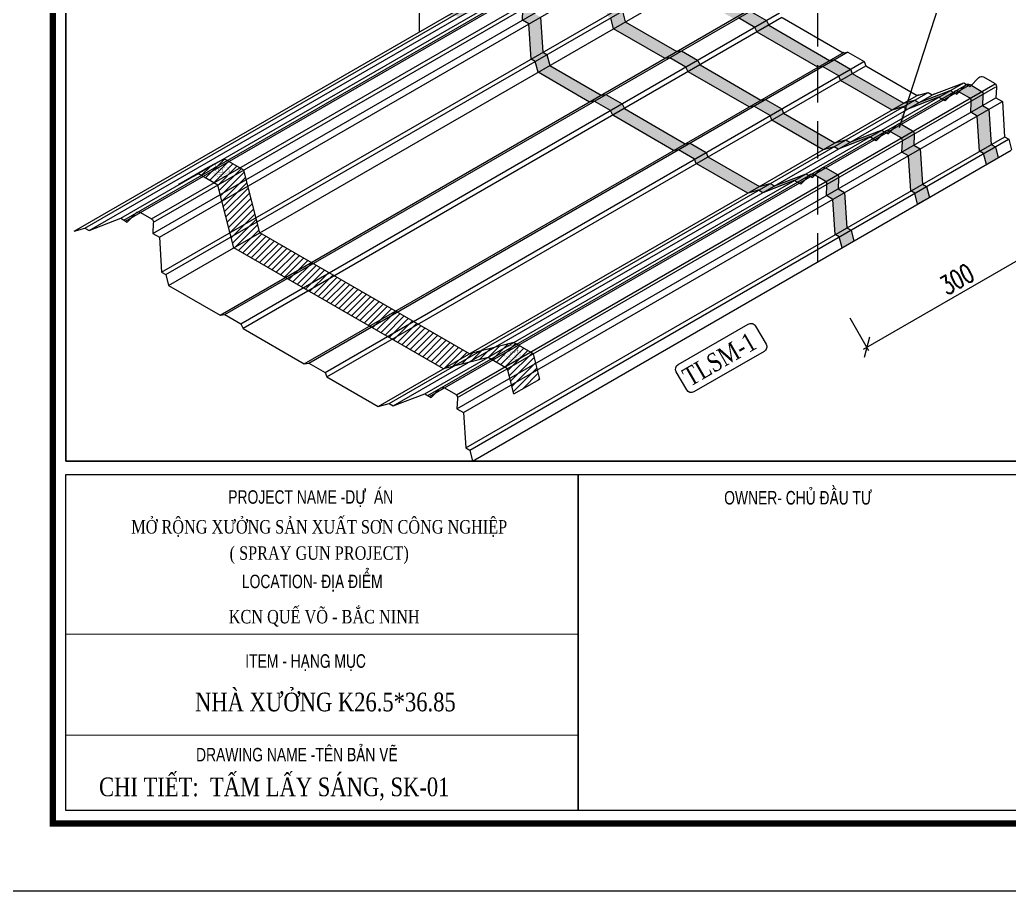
# Model space of a CAD drawing. Header units: inches. Extents: x 315041 to 662841, y -45540 to -35018.
# Drawn here: x 334961.6 to 335094.1, y -37110 to -36993.3 of the extents above; entities that cross this region are included whole.
import ezdxf
from ezdxf.enums import TextEntityAlignment as Align

# ---------------------------------------------------------------- set-up
doc = ezdxf.new("R2010")
doc.units = ezdxf.units.IN
doc.header["$MEASUREMENT"] = 0
doc.linetypes.add('HIDDEN', pattern=[0.375, 0.25, -0.125])
for name, color, linetype in [('1', 1, 'Continuous'), ('2', 2, 'Continuous'), ('3', 3, 'Continuous'), ('6', 6, 'Continuous'), ('7', 7, 'Continuous'), ('BAO KHUNG', 31, 'Continuous'), ('Co ban', 2, 'Continuous'), ('gsgsdfg', 31, 'Continuous'), ('MISCEL', 7, 'Continuous')]:
    doc.layers.add(name, color=color, linetype=linetype)
doc.layers.add('Cover text', color=7, linetype='Continuous', true_color=0x52370f)
doc.layers.add('S-Hatch', color=8, linetype='Continuous', lineweight=9)
doc.styles.add('DIM', font='SIMPLEX.shx', dxfattribs={"width": 0.7, "bigfont": 'EXTFONT.shx'})
doc.styles.add('ST1', font='times.ttf', dxfattribs={"width": 0.7})
doc.styles.add('ST3', font='times.ttf', dxfattribs={"width": 0.8})
doc.styles.get("Standard").update_dxf_attribs({"font": 'VHARIALN.TTF'})
doc.styles.add('vntimeh', font='vntimeh.shx', dxfattribs={"width": 0.75, "bigfont": 'vnd.shx'})
doc.dimstyles.new('1', dxfattribs={"dimscale": 2, "dimtxt": 5, "dimasz": 1.8, "dimexe": 1, "dimexo": 0, "dimgap": 1, "dimtad": 1, "dimdec": 0, "dimzin": 0, "dimdsep": 46, "dimtxsty": 'ST1', "dimblk": 'OBLIQUE', "dimcen": 1, "dimdle": 1, "dimclrd": 8, "dimclre": 8, "dimclrt": 3, "dimadec": 0, "dimazin": 0, "dimtfac": 1, "dimtdec": 0, "dimtix": 1, "dimtofl": 0, "dimtmove": 1, "dimatfit": 3, "dimfxl": 0.18, "dimtolj": 1, "dimtzin": 0, "dimlwd": -1, "dimlwe": -1, "dimarcsym": 1})
doc.dimstyles.new('T3', dxfattribs={"dimtxt": 2.5, "dimasz": 2, "dimexe": 0.5, "dimexo": 3, "dimtad": 1, "dimdec": 0, "dimlfac": 3, "dimzin": 0, "dimdsep": 46, "dimtxsty": 'DIM', "dimblk": 'OBLIQUE', "dimcen": 1, "dimdle": 0.5, "dimclrd": 8, "dimclre": 8, "dimclrt": 3, "dimadec": 0, "dimazin": 0, "dimtfac": 1, "dimtdec": 0, "dimtix": 1, "dimtmove": 0, "dimatfit": 3, "dimfxl": 1, "dimtolj": 1, "dimtzin": 0, "dimlwd": -1, "dimlwe": -1, "dimarcsym": 0})

# ---------------------------------------------------------------- blocks, each defined once
blk = doc.blocks.new('A$C75D82031')
at = {"layer": '2', "color": 157, "linetype": 'Continuous'}
blk.add_lwpolyline([(2.397049684077501e-05, 420.0000217014349), (594.0000239704968, 420.0000217014349), (594.0000239704968, 2.170143488910981e-05), (2.397049684077501e-05, 2.170143488910981e-05)], close=True, dxfattribs=at)
at = {"layer": '7', "color": 147, "linetype": 'Continuous'}
blk.add_lwpolyline([(12.33105929975864, 57.61009364294659), (581.6689886418171, 57.61009364294659), (581.6689886419335, 409.1899497598533), (12.33105929975864, 409.1899497598533)], close=True, dxfattribs=at)
at = {"layer": 'BAO KHUNG', "color": 167, "linetype": 'Continuous', "const_width": 0.8714327272984846}
blk.add_lwpolyline([(10.58819384488743, 9.067228188378067), (583.4118540961063, 9.067228188378067), (583.4118540961063, 410.9328152144917), (10.58819384488743, 410.9328152144917)], close=True, dxfattribs=at)
at = {"layer": 'BAO KHUNG', "color": 7}
for points in [[(12.33105929975864, 55.81009364301644), (80.92046718520578, 55.81009364301644), (80.92046718520578, 10.81009364301644), (12.33105929975864, 10.81009364301644)], [(80.92046718520578, 55.81009364301644), (144.9512096163817, 55.81009364301644), (144.9512096163817, 10.81009364301644), (80.92046718520578, 10.81009364301644)]]:
    blk.add_lwpolyline(points, close=True, dxfattribs=at)
at = {"layer": 'S-Hatch'}
for p, q in [((12.33105929975864, 34.42677415568687), (80.92046718520578, 34.42677415568687)), ((80.92046718520578, 20.88064472760379), (12.33105929975864, 20.88064472760379))]:
    blk.add_line(p, q, dxfattribs=at)
at = {"layer": 'BAO KHUNG', "color": 7, "linetype": 'Continuous', "width": 0.9}
for s, p in [(' OWNER- CHñ §ÇU T¦', (99.94340183067834, 51.79209119615916)), ('ITEM - H¹NG MôC', (36.34702638571616, 29.92857328952596)), ('DRAWING NAME -T£N B¶N VÏ', (29.76028493675403, 17.39152338436179))]:
    blk.add_text(s, height=1.8, dxfattribs=at).set_placement(p)
for s, p in [('PROJECT NAME -Dù  ÁN ', (45.37244478531647, 51.89287941773728)), ('LOCATION- §ÞA §IÓM', (45.31909186625853, 40.58648577855274))]:
    blk.add_text(s, height=1.8, dxfattribs=at).set_placement(p, align=Align.CENTER)
at = {"layer": 'Cover text', "linetype": 'Continuous', "style": 'ST3', "width": 0.8}
for s, p in [('MỞ RỘNG XƯỞNG SẢN XUẤT SƠN CÔNG NGHIỆP', (46.24639681843109, 47.89803770128856)), ('( SPRAY GUN PROJECT)', (46.24639681843109, 44.38658174489683)), (' KCN QUẾ VÕ - BẮC NINH', (46.642321374733, 35.86741721477665))]:
    blk.add_text(s, height=1.8, dxfattribs=at).set_placement(p, align=Align.CENTER)
blk = doc.blocks.new('A$C757978EA')
at = {"layer": 'MISCEL', "const_width": 1.316249858124445}
blk.add_lwpolyline([(-33.74645741120912, 36.40483873752964), (-33.74645741120912, 52.03231561897701), (-15.3755455808714, 62.63876650373277), (15.37554562021978, 62.63876650373277), (33.74645741120912, 52.03231561897701), (33.74645741120912, 36.40483873752964), (33.74645741120912, 32.87100373924477, 0.3164218164368739), (13.53379198699258, 19.34672604624211, 0.4001064760960334), (-13.53379198675975, 19.34672604624211, 0.3164218164368736), (-33.74645741120912, 32.87100373924477)], format="xyb", close=True, dxfattribs=at)
at = {"layer": 'MISCEL', "const_width": 1.124999878738842}
for points in [[(-33.74645741120912, 35.83761406767735, 0.01776017589640305), (-37.92896684352309, 33.86149680858216, 0.1049141994230987), (-50.31704302877188, 23.72095521305164, 0.1705681286222444), (-53.63965928531252, 14.26447054271557, 0.1705681286222241)], [(-53.63965928531252, 14.26447054271557, 0.1705681286222241), (-50.31704302877188, 4.807985872372228, 0.1049141994230945), (-37.92896684352309, -5.332555721935933, 0.06661475137114262), (-21.66115916147828, -11.15795756155421, 0.05275740134034979), (1.955777406692505e-08, -13.44990978487476, 0.05275740134034643), (21.66115912259556, -11.15795756155421, 0.06661475137114561), (37.92896680440754, -5.332555721935933, 0.1049141994230934), (50.31704298965633, 4.807985872372228, 0.1705681286222321), (53.63965928531252, 14.26447054271557, 0.1705681286222321), (50.31704298965633, 23.72095521305164, 0.1049141994230932), (37.92896680440754, 33.86149680858216, 0.01776017589640784), (33.74645741120912, 35.83761406767735, 0.05275740134034643)], [(-53.63965928531252, 1.805777492198104, 0.1705681286222241), (-50.31704302877188, -7.65070717814524, 0.1049141994230945), (-37.92896684352309, -17.79124877368304, 0.06661475137114262), (-21.66115916147828, -23.61665060961968, 0.05275740134034979), (1.955777406692505e-08, -25.90860283539223, 0.05275740134034643), (21.66115912259556, -23.61665060961968, 0.06661475137114561), (37.92896680440754, -17.79124877368304, 0.1049141994230934), (50.31704298965633, -7.65070717814524, 0.1705681286222316), (53.63965928531252, 1.805777492198104, 0.1705681286222321)]]:
    blk.add_lwpolyline(points, format="xyb", dxfattribs=at)
at = {"layer": 'MISCEL'}
for points, const_width in [([(-53.63965928531252, 14.26447054271557), (-53.63965928531252, 1.805777492198104)], 1.124999878738842), ([(33.74645741120912, 32.87100373924477), (33.74645741120912, 27.29726471300091), (33.74645741120912, 11.66978782788647), (13.53379198699258, 0), (-13.53379198675975, 0), (-33.74645741120912, 11.66978782788647), (-33.74645741120912, 27.29726471300091), (-33.74645741120912, 32.87100373924477)], 1.316249858124445), ([(-13.53379198675975, 19.34672604624211), (-13.53379198675975, 0.1287742318600067)], 1.316249858124445), ([(13.53379198699258, 19.34672604624211), (13.53379198699258, 0)], 1.316249858124445), ([(53.63965928531252, 14.26447054271557), (53.63965928531252, 1.805777492198104)], 1.124999878738842)]:
    blk.add_lwpolyline(points, dxfattribs=dict(at, const_width=const_width))
blk.add_lwpolyline([(-21.86211025458761, 29.54340769979899), (-23.53248596540652, 30.5077995898755)], dxfattribs=at)
blk = doc.blocks.new('_Oblique')
at = {"color": 0, "linetype": 'ByBlock', "lineweight": -2}
blk.add_line((-0.5, -0.5), (0.5, 0.5), dxfattribs=at)
blk = doc.blocks.new('*D542')
at = {"color": 8, "transparency": 16777216}
for p, q in [((329795.7514933104, -37683.55480873684), (329798.2792972933, -37687.93309366691)), ((329771.615522478, -37702.75008096494), (329798.4623099953, -37687.25008096502)), ((329769.770731197, -37698.55480873675), (329772.2985351799, -37702.93309366683))]:
    blk.add_line(p, q, dxfattribs=at)
at = {"layer": 'Defpoints', "color": 0, "transparency": 16777216}
for p in [(329794.2514933104, -37680.95673252549), (329798.0292972933, -37687.50008096502), (329768.270731197, -37695.9567325254)]:
    blk.add_point(p, dxfattribs=at)
at = {"color": 8, "transparency": 16777216, "xscale": 2, "yscale": 2, "zscale": 2}
for p, rotation in [((329798.0292972933, -37687.50008096502), 29.99999999991801), ((329772.0485351799, -37702.50008096494), 209.999999999918)]:
    blk.add_blockref('_Oblique', p, dxfattribs=dict(at, rotation=rotation))
at = {"color": 3, "transparency": 16777216, "insert": (329784.1014162366, -37693.37628333291), "char_height": 2.5, "attachment_point": 5, "rotation": 29.99999999991801, "style": 'DIM'}
blk.add_mtext('\\A1;300', dxfattribs=at)
blk = doc.blocks.new('A$C6E175783')
at = {"layer": '2', "linetype": 'ByBlock', "ltscale": 0.5, "true_color": 0x47b0b8}
h = blk.add_hatch(color=143, dxfattribs=at)
edge = h.paths.add_edge_path()
edge.add_line((72.09570348140551, 71.40967526088207), (73.5427991814795, 71.81662892878376))
edge.add_line((73.5427991814795, 71.81662892878376), (74.09902772755595, 71.49549022799329))
edge.add_line((74.09902772755595, 71.49549022799329), (78.33156961615896, 73.12101874587097))
edge.add_line((78.33156961615896, 73.12101874587097), (79.19759501999943, 72.62101874587097))
edge.add_line((79.19759501999943, 72.62101874587097), (80.3592437041807, 73.82241938128573))
edge.add_arc((80.71869382313461, 73.47486274993443), 0.5000000000122446, 59.999999999281215, 135.9637565313801, ccw=False)
edge.add_line((80.96869382314617, 73.90787545183412), (82.45758513006149, 73.04826365503686))
edge.add_arc((82.20758513004183, 72.6152509531901), 0.499999999970461, -15.963756536652795, 59.999999995445194, ccw=False)
edge.add_line((82.68830306146992, 72.47773633442557), (82.63091723405523, 71.10324825040152))
edge.add_line((82.63091723405523, 71.10324825040152), (83.4969426378957, 70.60324825040152))
edge.add_line((83.4969426378957, 70.60324825040152), (83.80323129025055, 65.89276568878995))
edge.add_line((83.80323129025055, 65.89276568878995), (84.359459836327, 65.57162698799948))
edge.add_line((84.359459836327, 65.57162698799948), (84.73057547182543, 64.11492851605726))
edge.add_line((84.73057547182543, 64.11492851605726), (91.61847490741638, 60.13819792275171))
edge.add_line((91.61847490741638, 60.13819792275171), (92.25148760929005, 60.23460808424716))
edge.add_line((92.25148760929005, 60.23460808424716), (94.4165511187748, 58.98460808424716))
edge.add_line((94.4165511187748, 58.98460808424716), (94.73158968432108, 58.35897619148454))
edge.add_line((94.73158968432108, 58.35897619148454), (102.8799091104302, 53.63640585421672))
edge.add_line((102.8799091104302, 53.63640585421672), (103.5129218123038, 53.73281601574126))
edge.add_line((103.5129218123038, 53.73281601574126), (105.6779853217886, 52.48281601574126))
edge.add_line((105.6779853217886, 52.48281601574126), (105.910998023639, 51.88640585421672))
edge.add_line((105.910998023639, 51.88640585421672), (112.7988974592299, 47.90967526091117))
edge.add_line((112.7988974592299, 47.90967526091117), (114.2459931594203, 48.31662892881286))
edge.add_line((114.2459931594203, 48.31662892881286), (114.8022217053804, 47.99549022802239))
edge.add_line((114.8022217053804, 47.99549022802239), (119.0347635940998, 49.62101874590007))
edge.add_line((119.0347635940998, 49.62101874590007), (119.9007889978238, 49.12101874590007))
edge.add_line((119.9007889978238, 49.12101874590007), (121.0624376821215, 50.32241938131483))
edge.add_arc((121.4218878010754, 49.97486274996374), 0.500000000012081, 59.999999999266606, 135.9637565313948, ccw=False)
edge.add_line((121.671887801087, 50.40787545186322), (123.1607791078859, 49.54826365509507))
edge.add_arc((122.910779107906, 49.11525095315929), 0.5000000000276708, -15.963756527636292, 60.000000004491426, ccw=False)
edge.add_line((123.3914970394108, 48.97773633445468), (123.3341112119961, 47.60324825043062))
edge.add_line((123.3341112119961, 47.60324825043062), (124.2001366157201, 47.10324825043062))
edge.add_line((124.2001366157201, 47.10324825043062), (124.5064252681914, 42.39276568884816))
edge.add_line((124.5064252681914, 42.39276568884816), (125.0626538141514, 42.07162698802858))
edge.add_line((125.0626538141514, 42.07162698802858), (125.4337694496498, 40.61492851608637))
edge.add_line((125.4337694496498, 40.61492851608637), (123.8645159117295, 39.70891956355626))
edge.add_line((123.8645159117295, 39.70891956355626), (123.4934002763475, 41.16561803549848))
edge.add_line((123.4934002763475, 41.16561803549848), (122.9371717302711, 41.48675673631806))
edge.add_line((122.9371717302711, 41.48675673631806), (122.6308830777998, 46.19723929790052))
edge.add_line((122.6308830777998, 46.19723929790052), (121.7648576740758, 46.69723929790052))
edge.add_line((121.7648576740758, 46.69723929790052), (121.822243501374, 48.07172738192457))
edge.add_arc((121.3415255699275, 48.20924200070374), 0.4999999999922138, 344.0362434623158, 419.9999999944436)
edge.add_line((121.5915255699656, 48.64225470256497), (120.1026342631667, 49.50186649933312))
edge.add_arc((119.8526342631551, 49.06885379743364), 0.5000000000120777, 59.99999999926656, 135.9637565313948)
edge.add_line((119.4931841442012, 49.41641042878473), (118.3315354599035, 48.21500979336997))
edge.add_line((118.3315354599035, 48.21500979336997), (117.4655100561795, 48.71500979336997))
edge.add_line((117.4655100561795, 48.71500979336997), (113.2329681674601, 47.08948127549229))
edge.add_line((113.2329681674601, 47.08948127549229), (112.6767396215, 47.41061997628276))
edge.add_line((112.6767396215, 47.41061997628276), (111.2296439213096, 47.00366630838107))
edge.add_line((111.2296439213096, 47.00366630838107), (104.3417444857187, 50.98039690168662))
edge.add_line((104.3417444857187, 50.98039690168662), (104.1087317838683, 51.57680706321116))
edge.add_line((104.1087317838683, 51.57680706321116), (101.9436682743835, 52.82680706321116))
edge.add_line((101.9436682743835, 52.82680706321116), (101.3106555725099, 52.73039690168662))
edge.add_line((101.3106555725099, 52.73039690168662), (93.16233614640078, 57.45296723895444))
edge.add_line((93.16233614640078, 57.45296723895444), (92.8472975808545, 58.07859913171706))
edge.add_line((92.8472975808545, 58.07859913171706), (90.68223407136975, 59.32859913171706))
edge.add_line((90.68223407136975, 59.32859913171706), (90.04922136949608, 59.23218897022161))
edge.add_line((90.04922136949608, 59.23218897022161), (83.16132193390513, 63.20891956352716))
edge.add_line((83.16132193390513, 63.20891956352716), (82.7902062984067, 64.66561803546938))
edge.add_line((82.7902062984067, 64.66561803546938), (82.23397775233025, 64.98675673625985))
edge.add_line((82.23397775233025, 64.98675673625985), (81.9276890999754, 69.69723929787142))
edge.add_line((81.9276890999754, 69.69723929787142), (81.06166369613493, 70.19723929787142))
edge.add_line((81.06166369613493, 70.19723929787142), (81.11904952354962, 71.57172738189547))
edge.add_arc((80.63833159206332, 71.70924200058545), 0.5000000000059133, 344.0362434733951, 420.0000000054931)
edge.add_line((80.88833159202477, 72.14225470250676), (79.39944028522586, 73.00186649930401))
edge.add_arc((79.14944028521431, 72.56885379740433), 0.500000000012242, 59.99999999928119, 135.9637565313801)
edge.add_line((78.7899901662604, 72.91641042875563), (77.62834148207912, 71.71500979334087))
edge.add_line((77.62834148207912, 71.71500979334087), (76.76231607823865, 72.21500979334087))
edge.add_line((76.76231607823865, 72.21500979334087), (72.52977418963565, 70.58948127546319))
edge.add_line((72.52977418963565, 70.58948127546319), (71.97354564355919, 70.91061997625366))
edge.add_line((71.97354564355919, 70.91061997625366), (70.5264499434852, 70.50366630835197))
edge.add_line((70.5264499434852, 70.50366630835197), (72.09570348140551, 71.40967526088207))
at = {"layer": '2', "linetype": 'ByBlock', "ltscale": 0.5, "true_color": 0xf9061f}
h = blk.add_hatch(color=1, dxfattribs=at)
edge = h.paths.add_edge_path()
edge.add_line((62.89066203002585, 66.0951421010468), (64.33775773009984, 66.5020957689485))
edge.add_line((64.33775773009984, 66.5020957689485), (64.89398627617629, 66.18095706815802))
edge.add_line((64.89398627617629, 66.18095706815802), (69.1265281647793, 67.8064855860357))
edge.add_line((69.1265281647793, 67.8064855860357), (69.99255356861977, 67.3064855860357))
edge.add_line((69.99255356861977, 67.3064855860357), (71.15420225280104, 68.50788622145046))
edge.add_arc((71.51365237181317, 68.16032959002462), 0.500000000105911, 59.999999997776115, 135.9637565298751, ccw=False)
edge.add_line((71.76365237188293, 68.59334229199885), (73.25254367868183, 67.7337304952016))
edge.add_arc((73.00254367866218, 67.30071779335483), 0.499999999970461, -15.963756536652795, 59.999999995445194, ccw=False)
edge.add_line((73.48326161009027, 67.16320317459031), (73.42587578267558, 65.78871509056626))
edge.add_line((73.42587578267558, 65.78871509056626), (74.29190118651604, 65.28871509056626))
edge.add_line((74.29190118651604, 65.28871509056626), (74.5981898388709, 60.57823252895469))
edge.add_line((74.5981898388709, 60.57823252895469), (75.15441838494735, 60.25709382816422))
edge.add_line((75.15441838494735, 60.25709382816422), (75.52553402044578, 58.800395356222))
edge.add_line((75.52553402044578, 58.800395356222), (82.41343345603673, 54.82366476291645))
edge.add_line((82.41343345603673, 54.82366476291645), (83.04644615802681, 54.92007492441189))
edge.add_line((83.04644615802681, 54.92007492441189), (85.21150966739515, 53.67007492441189))
edge.add_line((85.21150966739515, 53.67007492441189), (85.52654823294142, 53.04444303164928))
edge.add_line((85.52654823294142, 53.04444303164928), (93.6748676590505, 48.32187269438145))
edge.add_line((93.6748676590505, 48.32187269438145), (94.30788036092417, 48.418282855906))
edge.add_line((94.30788036092417, 48.418282855906), (96.47294387040893, 47.168282855906))
edge.add_line((96.47294387040893, 47.168282855906), (96.70595657225931, 46.57187269438145))
edge.add_line((96.70595657225931, 46.57187269438145), (103.5938560079667, 42.59514210107591))
edge.add_line((103.5938560079667, 42.59514210107591), (105.0409517080407, 43.0020957689776))
edge.add_line((105.0409517080407, 43.0020957689776), (105.5971802540007, 42.68095706818713))
edge.add_line((105.5971802540007, 42.68095706818713), (109.8297221427201, 44.30648558606481))
edge.add_line((109.8297221427201, 44.30648558606481), (110.6957475465606, 43.80648558606481))
edge.add_line((110.6957475465606, 43.80648558606481), (111.8573962307419, 45.00788622147957))
edge.add_arc((112.2168463496958, 44.66032959012848), 0.500000000012081, 59.999999999266606, 135.9637565313948, ccw=False)
edge.add_line((112.4668463497073, 45.09334229202796), (113.9557376565062, 44.23373049525981))
edge.add_arc((113.7057376565264, 43.80071779332403), 0.5000000000276708, -15.963756527636292, 60.000000004491426, ccw=False)
edge.add_line((114.1864555880311, 43.66320317461941), (114.1290697606164, 42.28871509059536))
edge.add_line((114.1290697606164, 42.28871509059536), (114.9950951644569, 41.78871509059536))
edge.add_line((114.9950951644569, 41.78871509059536), (115.3013838168117, 37.07823252901289))
edge.add_line((115.3013838168117, 37.07823252901289), (115.8576123628882, 36.75709382819332))
edge.add_line((115.8576123628882, 36.75709382819332), (116.2287279983866, 35.3003953562511))
edge.add_line((116.2287279983866, 35.3003953562511), (114.6594744603499, 34.394386403721))
edge.add_line((114.6594744603499, 34.394386403721), (114.2883588249679, 35.85108487566322))
edge.add_line((114.2883588249679, 35.85108487566322), (113.7321302788914, 36.17222357648279))
edge.add_line((113.7321302788914, 36.17222357648279), (113.4258416264202, 40.88270613806526))
edge.add_line((113.4258416264202, 40.88270613806526), (112.5598162226961, 41.38270613806526))
edge.add_line((112.5598162226961, 41.38270613806526), (112.6172020501108, 42.75719422208931))
edge.add_arc((112.136484118606, 42.89470884079392), 0.5000000000276733, 344.0362434723637, 420.0000000044914)
edge.add_line((112.3864841185859, 43.32772154272971), (110.897592811787, 44.18733333949785))
edge.add_arc((110.6475928117755, 43.75432063759838), 0.5000000000120777, 59.99999999926656, 135.9637565313948)
edge.add_line((110.2881426928216, 44.10187726894947), (109.1264940085239, 42.90047663353471))
edge.add_line((109.1264940085239, 42.90047663353471), (108.2604686047998, 43.40047663353471))
edge.add_line((108.2604686047998, 43.40047663353471), (104.0279267161968, 41.77494811565703))
edge.add_line((104.0279267161968, 41.77494811565703), (103.4716981701204, 42.0960868164475))
edge.add_line((103.4716981701204, 42.0960868164475), (102.02460246993, 41.68913314854581))
edge.add_line((102.02460246993, 41.68913314854581), (95.136703034339, 45.66586374185135))
edge.add_line((95.136703034339, 45.66586374185135), (94.90369033248862, 46.2622739033759))
edge.add_line((94.90369033248862, 46.2622739033759), (92.73862682300387, 47.5122739033759))
edge.add_line((92.73862682300387, 47.5122739033759), (92.1056141211302, 47.41586374185135))
edge.add_line((92.1056141211302, 47.41586374185135), (83.95729469502112, 52.13843407911918))
edge.add_line((83.95729469502112, 52.13843407911918), (83.64225612947484, 52.76406597188179))
edge.add_line((83.64225612947484, 52.76406597188179), (81.47719261999009, 54.01406597188179))
edge.add_line((81.47719261999009, 54.01406597188179), (80.84417991811642, 53.91765581038635))
edge.add_line((80.84417991811642, 53.91765581038635), (73.95628048252547, 57.8943864036919))
edge.add_line((73.95628048252547, 57.8943864036919), (73.58516484702704, 59.35108487563411))
edge.add_line((73.58516484702704, 59.35108487563411), (73.028936301067, 59.67222357642459))
edge.add_line((73.028936301067, 59.67222357642459), (72.72264764859574, 64.38270613803616))
edge.add_line((72.72264764859574, 64.38270613803616), (71.85662224487169, 64.88270613803616))
edge.add_line((71.85662224487169, 64.88270613803616), (71.91400807216996, 66.2571942220602))
edge.add_arc((71.43329014074187, 66.39470884082473), 0.4999999999704539, 344.0362434633472, 419.9999999954451)
edge.add_line((71.68329014076153, 66.8277215426715), (70.19439883384621, 67.68733333946875))
edge.add_arc((69.94439883389286, 67.25432063764362), 0.4999999999185758, 60.00000000078627, 135.963756532885)
edge.add_line((69.58494871499715, 67.60187726892036), (68.42330003069947, 66.4004766335056))
edge.add_line((68.42330003069947, 66.4004766335056), (67.55727462697541, 66.9004766335056))
edge.add_line((67.55727462697541, 66.9004766335056), (63.32473273825599, 65.27494811562792))
edge.add_line((63.32473273825599, 65.27494811562792), (62.76850419229595, 65.59608681641839))
edge.add_line((62.76850419229595, 65.59608681641839), (61.32140849210555, 65.1891331485167))
edge.add_line((61.32140849210555, 65.1891331485167), (62.89066203002585, 66.0951421010468))
at = {"layer": '2', "linetype": 'ByBlock', "ltscale": 0.5, "true_color": 0x47b0b8}
h = blk.add_hatch(color=143, dxfattribs=at)
edge = h.paths.add_edge_path()
edge.add_line((52.77754970052047, 60.2563339751141), (54.22464540059445, 60.66328764301579))
edge.add_line((54.22464540059445, 60.66328764301579), (54.78087394667091, 60.34214894222532))
edge.add_line((54.78087394667091, 60.34214894222532), (59.01341583527392, 61.967677460103))
edge.add_line((59.01341583527392, 61.967677460103), (59.87944123911439, 61.467677460103))
edge.add_line((59.87944123911439, 61.467677460103), (61.04108992329566, 62.66907809551776))
edge.add_arc((61.40054004224957, 62.32152146416646), 0.5000000000122496, 59.99999999928161, 135.9637565313795, ccw=False)
edge.add_line((61.65054004226113, 62.75453416606615), (63.13943134917645, 61.8949223692689))
edge.add_arc((62.88943134915679, 61.46190966742214), 0.4999999999704548, -15.963756536653591, 59.999999995444796, ccw=False)
edge.add_line((63.37014928058488, 61.32439504865761), (63.31276345317019, 59.94990696463356))
edge.add_line((63.31276345317019, 59.94990696463356), (64.17878885701066, 59.44990696463356))
edge.add_line((64.17878885701066, 59.44990696463356), (64.48507750936551, 54.73942440302199))
edge.add_line((64.48507750936551, 54.73942440302199), (65.04130605544196, 54.41828570223151))
edge.add_line((65.04130605544196, 54.41828570223151), (65.41242169094039, 52.9615872302893))
edge.add_line((65.41242169094039, 52.9615872302893), (72.30032112653134, 48.98485663698375))
edge.add_line((72.30032112653134, 48.98485663698375), (72.93333382840501, 49.08126679847919))
edge.add_line((72.93333382840501, 49.08126679847919), (75.09839733788976, 47.83126679847919))
edge.add_line((75.09839733788976, 47.83126679847919), (75.41343590343604, 47.20563490571658))
edge.add_line((75.41343590343604, 47.20563490571658), (83.56175532954512, 42.48306456844875))
edge.add_line((83.56175532954512, 42.48306456844875), (84.19476803141879, 42.5794747299733))
edge.add_line((84.19476803141879, 42.5794747299733), (86.35983154090354, 41.3294747299733))
edge.add_line((86.35983154090354, 41.3294747299733), (86.59284424275393, 40.73306456844875))
edge.add_line((86.59284424275393, 40.73306456844875), (93.48074367834488, 36.75633397514321))
edge.add_line((93.48074367834488, 36.75633397514321), (94.92783937853528, 37.1632876430449))
edge.add_line((94.92783937853528, 37.1632876430449), (95.48406792449532, 36.84214894225443))
edge.add_line((95.48406792449532, 36.84214894225443), (99.71660981321475, 38.46767746013211))
edge.add_line((99.71660981321475, 38.46767746013211), (100.5826352169388, 37.96767746013211))
edge.add_line((100.5826352169388, 37.96767746013211), (101.7442839012365, 39.16907809554687))
edge.add_arc((102.1037340201904, 38.82152146419578), 0.500000000012081, 59.999999999266606, 135.9637565313948, ccw=False)
edge.add_line((102.353734020202, 39.25453416609525), (103.8426253270009, 38.39492236932711))
edge.add_arc((103.592625327021, 37.96190966739132), 0.5000000000276708, -15.963756527636292, 60.000000004491426, ccw=False)
edge.add_line((104.0733432585257, 37.82439504868671), (104.015957431111, 36.44990696466266))
edge.add_line((104.015957431111, 36.44990696466266), (104.8819828348351, 35.94990696466266))
edge.add_line((104.8819828348351, 35.94990696466266), (105.1882714873063, 31.23942440308019))
edge.add_line((105.1882714873063, 31.23942440308019), (105.7445000332664, 30.91828570226062))
edge.add_line((105.7445000332664, 30.91828570226062), (106.1156156687648, 29.4615872303184))
edge.add_line((106.1156156687648, 29.4615872303184), (104.5463621308445, 28.5555782777883))
edge.add_line((104.5463621308445, 28.5555782777883), (104.1752464954625, 30.01227674973052))
edge.add_line((104.1752464954625, 30.01227674973052), (103.619017949386, 30.33341545055009))
edge.add_line((103.619017949386, 30.33341545055009), (103.3127292969148, 35.04389801213256))
edge.add_line((103.3127292969148, 35.04389801213256), (102.4467038931907, 35.54389801213256))
edge.add_line((102.4467038931907, 35.54389801213256), (102.504089720489, 36.91838609615661))
edge.add_arc((102.0233717890425, 37.05590071493577), 0.4999999999922138, 344.0362434623158, 419.9999999944436)
edge.add_line((102.2733717890806, 37.488913416797), (100.7844804822817, 38.34852521356515))
edge.add_arc((100.5344804822701, 37.91551251166567), 0.5000000000120777, 59.99999999926656, 135.9637565313948)
edge.add_line((100.1750303633162, 38.26306914301676), (99.0133816790185, 37.06166850760201))
edge.add_line((99.0133816790185, 37.06166850760201), (98.14735627529444, 37.56166850760201))
edge.add_line((98.14735627529444, 37.56166850760201), (93.91481438657502, 35.93613998972432))
edge.add_line((93.91481438657502, 35.93613998972432), (93.35858584061498, 36.2572786905148))
edge.add_line((93.35858584061498, 36.2572786905148), (91.91149014042458, 35.85032502261311))
edge.add_line((91.91149014042458, 35.85032502261311), (85.02359070483362, 39.82705561591865))
edge.add_line((85.02359070483362, 39.82705561591865), (84.79057800298324, 40.4234657774432))
edge.add_line((84.79057800298324, 40.4234657774432), (82.62551449349849, 41.6734657774432))
edge.add_line((82.62551449349849, 41.6734657774432), (81.99250179162482, 41.57705561591865))
edge.add_line((81.99250179162482, 41.57705561591865), (73.84418236551574, 46.29962595318648))
edge.add_line((73.84418236551574, 46.29962595318648), (73.52914379996946, 46.92525784594909))
edge.add_line((73.52914379996946, 46.92525784594909), (71.36408029048471, 48.17525784594909))
edge.add_line((71.36408029048471, 48.17525784594909), (70.73106758861104, 48.07884768445365))
edge.add_line((70.73106758861104, 48.07884768445365), (63.84316815302009, 52.0555782777592))
edge.add_line((63.84316815302009, 52.0555782777592), (63.47205251752166, 53.51227674970141))
edge.add_line((63.47205251752166, 53.51227674970141), (62.91582397144521, 53.83341545049188))
edge.add_line((62.91582397144521, 53.83341545049188), (62.60953531909036, 58.54389801210345))
edge.add_line((62.60953531909036, 58.54389801210345), (61.74350991524989, 59.04389801210345))
edge.add_line((61.74350991524989, 59.04389801210345), (61.80089574266458, 60.41838609612751))
edge.add_arc((61.32017781117828, 60.55590071481749), 0.5000000000059153, 344.0362434733942, 420.0000000054927)
edge.add_line((61.57017781113973, 60.9889134167388), (60.08128650434082, 61.84852521353605))
edge.add_arc((59.83128650432927, 61.41551251163636), 0.5000000000122481, 59.9999999992816, 135.9637565313795)
edge.add_line((59.47183638537535, 61.76306914298766), (58.31018770119408, 60.5616685075729))
edge.add_line((58.31018770119408, 60.5616685075729), (57.44416229735361, 61.0616685075729))
edge.add_line((57.44416229735361, 61.0616685075729), (53.2116204087506, 59.43613998969522))
edge.add_line((53.2116204087506, 59.43613998969522), (52.65539186267415, 59.75727869048569))
edge.add_line((52.65539186267415, 59.75727869048569), (51.20829616260016, 59.350325022584))
edge.add_line((51.20829616260016, 59.350325022584), (52.77754970052047, 60.2563339751141))
at = {"layer": '3', "ltscale": 0.5}
h = blk.add_hatch(dxfattribs=at)
h.set_pattern_fill('ANSI31', color=256, scale=5, style=0)
h.set_pattern_definition([(45, (-65118.24925733038, 36005.92156321866), (-0.4419417382415922, 0.4419417382415922), [])])
h.paths.add_polyline_path([(24.44271827460034, 38.95206708175101), (21.84464206319535, 40.45206708172191), (19.22162417561049, 39.07367982097639), (18.26274988829391, 38.52007349306223), (20.97861665935488, 36.95206708172191), (23.12059736781521, 28.54439107298822), (51.1889193552197, 12.33913781784213), (57.14960812608479, 13.87288750183507), (59.75069185282337, 12.36108243985655), (60.61176078493008, 8.981225388233725), (64.07586240005912, 10.98122538823372), (63.2147934679524, 14.36108243985655), (60.61370974121382, 15.87288750183507), (54.65302097034873, 14.33913781784213), (26.58469898294425, 30.54439107295912)])
at = {"linetype": 'HIDDEN', "ltscale": 20}
for p, q in [((47.91800505301217, 128.7932760049516), (47.91800505301217, 57.45067456471588)), ((101.2560710212565, 97.99852926015592), (101.2560710212565, 26.6559278200657))]:
    blk.add_line(p, q, dxfattribs=at)
at = {"color": 8}
blk.add_lwpolyline([(0.634336472954601, 175.7900029473167), (182.1653458252549, 175.7900029473167), (182.1653458252549, 7.48888633097522e-05), (0.634336472954601, 7.48888633097522e-05)], close=True, dxfattribs=at)
at = {"layer": '2', "linetype": 'ByBlock', "ltscale": 0.5}
for points in [[(96.53465336939553, 59.39997549537657), (104.6829727955046, 54.67740515810874), (105.3159854973783, 54.77381531963329), (107.481049006863, 53.52381531963329), (107.7140617088298, 52.92740515810874), (114.6019611444208, 48.95067456480319), (116.0490568444948, 49.35762823270488), (116.6052853905712, 49.03648953191441), (120.8378272791742, 50.6620180497921), (121.7038526830147, 50.1620180497921), (122.865501367196, 51.36341868520685, -0.3441507314091793), (123.4749514861614, 51.44887475575524), (124.9638427930768, 50.58926295898709, -0.3441507314091793), (125.1945607244852, 50.0187356383467), (125.1371748970705, 48.64424755432265), (126.003200300911, 48.14424755432265), (126.3094889532658, 43.43376499274018), (126.8657174993423, 43.11262629192061), (127.2368331348407, 41.65592781997839)], [(1.748713457083795, 30.79482163365901), (3.195809157157782, 31.2017753015607), (3.752037703234237, 30.88063660077023), (7.984579591837246, 32.50616511864791), (8.850604995677713, 32.00616511864791), (10.01225367985899, 33.20756575406267, -0.3441507314090305), (10.62170379894087, 33.29302182461106), (12.11059510573978, 32.43341002781381, -0.3441507314090305), (12.34131303714821, 31.86288270720252), (12.28392720973352, 30.48839462317846), (13.14995261357399, 29.98839462317846), (13.45624126592884, 25.27791206156689), (14.01246981200529, 24.95677336077642), (14.38358544750372, 23.50007488883421), (21.27148488309467, 19.52334429552866), (21.90449758508475, 19.6197544570241), (24.06956109445309, 18.3697544570241), (24.38459965999937, 17.74412256426149), (32.53291908610845, 13.02155222699366), (33.16593178798212, 13.11796238851821), (35.33099529746687, 11.86796238851821), (35.56400799931725, 11.27155222699366), (42.45190743502462, 7.294821633688116), (43.89900313509861, 7.701775301589805), (44.45523168105865, 7.380636600799335), (48.68777356977807, 9.006165118677018), (49.55379897361854, 8.506165118677018), (50.71544765779981, 9.707565754091775, -0.3441507314091793), (51.32489777676528, 9.793021824640164), (52.81378908356419, 8.933410027872014, -0.3441507314091793), (53.04450701508904, 8.36288270723162), (52.98712118767435, 6.988394623207569), (53.85314659151481, 6.488394623207569), (54.15943524386967, 1.777912061625102), (54.71566378994612, 1.456773360805528), (55.08677942544455, 7.48888633097522e-05)]]:
    blk.add_lwpolyline(points, format="xyb", dxfattribs=at)
at = {"layer": '2', "color": 143, "linetype": 'ByBlock', "ltscale": 0.5, "true_color": 0x47b0b8}
for points in [[(92.25148760929005, 60.23460808424716), (94.4165511187748, 58.98460808424716), (94.73158968432108, 58.35897619148454), (102.8799091104302, 53.63640585421672), (103.5129218123038, 53.73281601574126), (105.6779853217886, 52.48281601574126), (105.910998023639, 51.88640585421672), (112.7988974592299, 47.90967526091117), (114.2459931594203, 48.31662892881286), (114.8022217053804, 47.99549022802239), (119.0347635940998, 49.62101874590007), (119.9007889978238, 49.12101874590007), (121.0624376821215, 50.32241938131483, -0.3441507314091793), (121.671887801087, 50.40787545186322), (123.1607791078859, 49.54826365509507, -0.3441507314091793), (123.3914970394108, 48.97773633445468), (123.3341112119961, 47.60324825043062), (124.2001366157201, 47.10324825043062), (124.5064252681914, 42.39276568884816), (125.0626538141514, 42.07162698802858), (125.4337694496498, 40.61492851608637), (123.8645159117295, 39.70891956355626), (123.4934002763475, 41.16561803549848), (122.9371717302711, 41.48675673631806), (122.6308830777998, 46.19723929790052), (121.7648576740758, 46.69723929790052), (121.822243501374, 48.07172738192457, 0.3441507314091793), (121.5915255699656, 48.64225470256497), (120.1026342631667, 49.50186649933312, 0.3441507314091793), (119.4931841442012, 49.41641042878473), (118.3315354599035, 48.21500979336997), (117.4655100561795, 48.71500979336997), (113.2329681674601, 47.08948127549229), (112.6767396215, 47.41061997628276), (111.2296439213096, 47.00366630838107), (104.3417444857187, 50.98039690168662), (104.1087317838683, 51.57680706321116), (101.9436682743835, 52.82680706321116), (101.3106555725099, 52.73039690168662), (93.16233614640078, 57.45296723895444), (92.8472975808545, 58.07859913171706), (90.68223407136975, 59.32859913171706)], [(64.17878885701066, 59.44990696463356), (64.48507750936551, 54.73942440302199), (65.04130605544196, 54.41828570223151), (65.41242169094039, 52.9615872302893), (72.30032112653134, 48.98485663698375), (72.93333382840501, 49.08126679847919), (75.09839733788976, 47.83126679847919), (75.41343590343604, 47.20563490571658), (83.56175532954512, 42.48306456844875), (84.19476803141879, 42.5794747299733), (86.35983154090354, 41.3294747299733), (86.59284424275393, 40.73306456844875), (93.48074367834488, 36.75633397514321), (94.92783937853528, 37.1632876430449), (95.48406792449532, 36.84214894225443), (99.71660981321475, 38.46767746013211), (100.5826352169388, 37.96767746013211), (101.7442839012365, 39.16907809554687, -0.3441507314091793), (102.353734020202, 39.25453416609525), (103.8426253270009, 38.39492236932711, -0.3441507314091793), (104.0733432585257, 37.82439504868671), (104.015957431111, 36.44990696466266), (104.8819828348351, 35.94990696466266), (105.1882714873063, 31.23942440308019), (105.7445000332664, 30.91828570226062), (106.1156156687648, 29.4615872303184), (104.5463621308445, 28.5555782777883), (104.1752464954625, 30.01227674973052), (103.619017949386, 30.33341545055009), (103.3127292969148, 35.04389801213256), (102.4467038931907, 35.54389801213256), (102.504089720489, 36.91838609615661, 0.3441507314091793), (102.2733717890806, 37.488913416797), (100.7844804822817, 38.34852521356515, 0.3441507314091793), (100.1750303633162, 38.26306914301676), (99.0133816790185, 37.06166850760201), (98.14735627529444, 37.56166850760201), (93.91481438657502, 35.93613998972432), (93.35858584061498, 36.2572786905148), (91.91149014042458, 35.85032502261311), (85.02359070483362, 39.82705561591865), (84.79057800298324, 40.4234657774432), (82.62551449349849, 41.6734657774432), (81.99250179162482, 41.57705561591865), (73.84418236551574, 46.29962595318648), (73.52914379996946, 46.92525784594909), (71.36408029048471, 48.17525784594909), (70.73106758861104, 48.07884768445365), (63.84316815302009, 52.0555782777592), (63.47205251752166, 53.51227674970141), (62.91582397144521, 53.83341545049188), (62.60953531909036, 58.54389801210345), (61.74350991524989, 59.04389801210345), (61.80089574266458, 60.41838609612751, 0.3441507314090305)]]:
    blk.add_lwpolyline(points, format="xyb", dxfattribs=at)
at = {"layer": '2', "color": 1, "linetype": 'ByBlock', "ltscale": 0.5, "true_color": 0xf9061f}
blk.add_lwpolyline([(75.15441838494735, 60.25709382816422), (75.52553402044578, 58.800395356222), (82.41343345603673, 54.82366476291645), (83.04644615802681, 54.92007492441189), (85.21150966739515, 53.67007492441189), (85.52654823294142, 53.04444303164928), (93.6748676590505, 48.32187269438145), (94.30788036092417, 48.418282855906), (96.47294387040893, 47.168282855906), (96.70595657225931, 46.57187269438145), (103.5938560079667, 42.59514210107591), (105.0409517080407, 43.0020957689776), (105.5971802540007, 42.68095706818713), (109.8297221427201, 44.30648558606481), (110.6957475465606, 43.80648558606481), (111.8573962307419, 45.00788622147957, -0.3441507314091793), (112.4668463497073, 45.09334229202796), (113.9557376565062, 44.23373049525981, -0.3441507314091793), (114.1864555880311, 43.66320317461941), (114.1290697606164, 42.28871509059536), (114.9950951644569, 41.78871509059536), (115.3013838168117, 37.07823252901289), (115.8576123628882, 36.75709382819332), (116.2287279983866, 35.3003953562511), (114.6594744603499, 34.394386403721), (114.2883588249679, 35.85108487566322), (113.7321302788914, 36.17222357648279), (113.4258416264202, 40.88270613806526), (112.5598162226961, 41.38270613806526), (112.6172020501108, 42.75719422208931, 0.3441507314091793), (112.3864841185859, 43.32772154272971), (110.897592811787, 44.18733333949785, 0.3441507314091793), (110.2881426928216, 44.10187726894947), (109.1264940085239, 42.90047663353471), (108.2604686047998, 43.40047663353471), (104.0279267161968, 41.77494811565703), (103.4716981701204, 42.0960868164475), (102.02460246993, 41.68913314854581), (95.136703034339, 45.66586374185135), (94.90369033248862, 46.2622739033759), (92.73862682300387, 47.5122739033759), (92.1056141211302, 47.41586374185135), (83.95729469502112, 52.13843407911918), (83.64225612947484, 52.76406597188179), (81.47719261999009, 54.01406597188179), (80.84417991811642, 53.91765581038635), (73.95628048252547, 57.8943864036919), (73.58516484702704, 59.35108487563411)], format="xyb", dxfattribs=at)
at = {"layer": '3', "ltscale": 0.5}
for p, q in [((15.75752256071428, 37.0736798210055), (19.22162417584332, 39.0736798210055)), ((60.61176078493008, 8.981225388233725), (64.07586240005912, 10.98122538823372))]:
    blk.add_line(p, q, dxfattribs=at)
for points in [[(64.07586240005912, 10.98122538823372), (63.2147934679524, 14.36108243985655), (60.61370974121382, 15.87288750183507), (54.65302097034873, 14.33913781784213), (26.58469898294425, 30.54439107298822), (24.44271827448392, 38.95206708175101), (21.84464206319535, 40.45206708175101), (19.22162417584332, 39.0736798210055)], [(60.61176078493008, 8.981225388233725), (59.75069185282337, 12.36108243985655), (57.14960812608479, 13.87288750183507), (51.1889193552197, 12.33913781784213), (23.12059736781521, 28.54439107298822), (20.97861665935488, 36.95206708175101), (18.38054044806631, 38.45206708175101), (15.75752256071428, 37.0736798210055)]]:
    blk.add_lwpolyline(points, dxfattribs=at)
at = {"layer": 'Co ban', "color": 8}
blk.add_lwpolyline([(82.60590557131218, 12.91660752530879), (91.98924429999897, 18.33408066620905, -0.414213562373095), (92.96497673139675, 18.07263394921756), (94.36296775884693, 15.65124246104824, -0.4142135623732173), (94.10152104188455, 14.67551002973778), (84.71818231319776, 9.25803688880842, -0.414213562373095), (83.7424498819164, 9.519483605858113), (82.3444588543498, 11.94087509402743, -0.414213562373095)], format="xyb", close=True, dxfattribs=at)
at = {"layer": 'gsgsdfg', "color": 2, "ltscale": 15}
for p, q in [((8.408171135874, 32.26160442665423), (82.52525037730811, 75.05312007827888)), ((8.621703799057286, 32.13832128617651), (82.77718151261797, 74.95200630611362)), ((3.195809157623444, 31.20177530167712), (75.3512868709513, 72.86075978306326)), ((7.984579592535738, 32.50616511890985), (80.14005730563076, 74.16514960012137)), ((12.11059510585619, 32.4334100277556), (84.26064881513594, 74.08926295892888)), ((12.36059510573978, 32.00039732577716), (84.44325815112097, 73.61734223903477)), ((1.748713457549457, 30.79482163377543), (74.09647266281536, 72.56481988622545)), ((3.752037703350652, 30.88063660071202), (76.2373738225433, 72.73006492151035)), ((12.28392720973352, 30.48839462303295), (84.43940492364345, 72.14737910468102)), ((13.1499526136904, 29.98839462312026), (85.24390987044899, 71.61186025229836)), ((13.45624126592884, 25.27791206145048), (85.61171897972235, 66.93689654306945)), ((14.01246981212171, 24.95677336071822), (86.11863588175038, 66.58728775131021)), ((14.38358544750372, 23.50007488868869), (86.53906316129724, 65.15905937030766)), ((21.27148488321109, 19.52334429547045), (93.54080994153628, 61.24805857208412)), ((21.90449758531759, 19.6197544570532), (94.05997529876186, 61.27873893852666)), ((24.06956109456951, 18.36975445696589), (96.18313147005392, 60.00454372553941)), ((24.35472365078749, 17.80345302787464), (96.458051510097, 59.43232877700211)), ((32.53291908622487, 13.02155222693546), (104.8022441445501, 54.74626650354912)), ((33.16593178833136, 13.11796238857642), (105.3214095017756, 54.77694686999166)), ((35.33099529758329, 11.86796238846), (107.4445656730677, 53.50275165700441)), ((35.56400799931725, 11.27155222687725), (107.7194857131108, 52.93053670849622)), ((48.68777357047657, 9.006165118938952), (120.8432512835716, 50.66514960017957)), ((49.07841390772955, 8.780628814442025), (121.2338916214067, 50.43961329597369)), ((52.91246715880698, 8.858759712158644), (125.0468867876916, 50.50558630277374)), ((42.45190743514104, 7.294821633629908), (114.7996666406398, 49.06481988625455)), ((43.89900313556427, 7.70177530170622), (116.0544808488921, 49.36075978309236)), ((44.45523168117506, 7.380636600712023), (116.9405678004841, 49.23006492153945)), ((49.3248977768817, 8.63832128620561), (121.4803754905588, 50.29730576776637)), ((53.0637890836806, 8.500397325893573), (125.1464521290618, 50.11734223909298)), ((52.98712118767435, 6.98839462306205), (125.1425989014679, 48.64737910471013)), ((53.85314659163123, 6.488394623149361), (125.9471038482734, 48.11186025232746)), ((54.15943524386967, 1.777912061479583), (126.3149129576632, 43.43689654309856)), ((54.71566379006254, 1.45677336074732), (126.8218298596912, 43.08728775133932)), ((55.08677942544455, 7.48888633097522e-05), (127.1968993731425, 41.63287205201777))]:
    blk.add_line(p, q, dxfattribs=at)
at = {"layer": '6', "linetype": 'ByBlock', "ltscale": 0.5, "xscale": 0.02099999994970858, "yscale": 0.02100000000791624, "zscale": 0.021}
for p in [(21.36336285021389, 38.64741522914119), (60.43608653388219, 14.11299402603618)]:
    blk.add_blockref('A$C757978EA', p, dxfattribs=at)
at = {"layer": '1', "style": 'vntimeh', "width": 0.8}
blk.add_text('TLSM-1', height=2.5, rotation=30.00000000006242, dxfattribs=at).set_placement((88.11904511944158, 13.62916212237178), align=Align.MIDDLE_CENTER)
dim = blk.add_aligned_dim(p1=(104.0762087449548, 21.77130599840166), p2=(130.0569708584226, 36.77130599831435), distance=-7.555607965916874, text='300', dimstyle='T3')
dim.commit()
dim.dimension.update_dxf_attribs({"geometry": '*D542', "text_midpoint": (119.9068937845877, 24.35175519087352), "insert": (-329664.194522452, 37717.72803852378)})
blk.add_leader([(112.2168463497073, 44.66032959019503), (121.7179778284044, 74.13011393325723), (145.3447525012889, 74.13011393325723)], dimstyle='1', override={"dimscale": 1, "dimtad": 0})

msp = doc.modelspace()

# ---------------------------------------------------------------- block references
at = {"color": 1}
msp.add_blockref('A$C75D82031', (334955.4423077733, -37110.0270260005), dxfattribs=at)
at = {"color": 8}
msp.add_blockref('A$C6E175783', (334967.1390306001, -37052.41700724641), dxfattribs=at)

# ---------------------------------------------------------------- texts
at = {"color": 3, "linetype": 'Continuous', "style": 'ST3', "width": 0.8}
for s, p in [('NHÀ XƯỞNG K26.5*36.85', (334985.0634052096, -37085.93574552728)), ('CHI TIẾT:  TẤM LẤY SÁNG, SK-01', (334972.2172111181, -37097.30440969965))]:
    msp.add_text(s, height=2.5, dxfattribs=at).set_placement(p)

doc.saveas('drawing.dxf')
